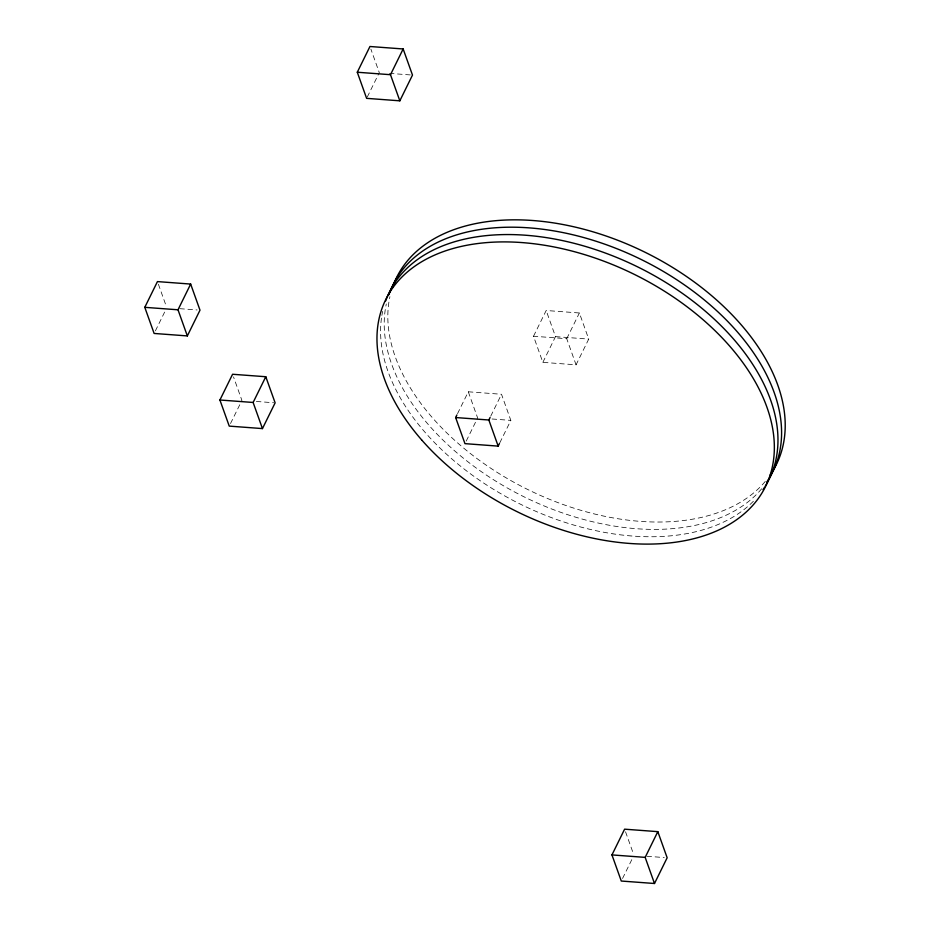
<?xml version="1.0" encoding="UTF-8"?>
<svg xmlns="http://www.w3.org/2000/svg" width="930" height="930" viewBox="0 0 930 930"><rect width="100%" height="100%" fill="white"/><g stroke="black" fill="none" stroke-linecap="round" stroke-linejoin="round"><path stroke-width="0.7" stroke-dasharray="4.65 3.49" d="M155.391 330.871L165.517 310.283M367.257 97.069L379.289 72.621L370.884 49.116M230.512 423.545L241.916 400.388L233.511 376.882M457.525 413.676L468.29 391.797L501.502 394.262L510.837 420.383L499.445 443.54M466.232 441.076L477.625 417.919L468.29 391.797M490.738 416.14L501.502 394.262M533.518 336.242L546.177 310.504L579.39 312.98L588.725 339.09L576.065 364.827L542.853 362.351L533.518 336.242L566.73 338.706L576.065 364.827M542.853 362.351L555.512 336.625L546.177 310.504M566.73 338.706L579.39 312.98M622.554 878.455L632.679 857.867M389.391 73.365L411.048 74.981M179.781 308.679L197.114 309.969M555.512 336.625L588.725 339.09M256.355 401.458L273.676 402.748M492.063 418.988L510.837 420.383M646.943 856.263L664.264 857.553M625.541 831.792L633.481 853.996M158.391 284.208L166.319 306.412M753.381 501.247A211.656 132.339 26.2 0 1 519.824 503.886A211.656 132.339 26.2 0 1 381.672 316.781M381.893 315.41A211.656 132.339 26.2 0 1 382.683 311.352M761.658 488.785A211.656 132.339 26.2 0 1 524.404 497.004A211.656 132.339 26.2 0 1 386.31 303.994M765.274 481.426A211.656 132.339 26.2 0 1 528.031 489.645A211.656 132.339 26.2 0 1 389.926 296.635"/><path stroke-width="1.4" d="M144.789 307.33L157.449 281.592L190.662 284.069L199.996 310.178L187.337 335.916L154.124 333.452L144.789 307.33L178.002 309.795L187.337 335.916M178.002 309.795L190.662 284.069M357.283 72.238L369.954 46.5L403.155 48.965L412.49 75.086L399.83 100.824L366.618 98.347L357.283 72.238L390.495 74.702L399.83 100.824M219.91 400.005L232.581 374.267L265.794 376.731L275.129 402.853L262.458 428.591L229.245 426.114L219.91 400.005L253.123 402.469L262.458 428.591M390.495 74.702L403.155 48.965M253.123 402.469L265.794 376.731M499.445 443.54L498.178 446.121L464.965 443.645L455.63 417.535L456.897 414.954M498.178 446.121L488.843 420L490.11 417.43M611.952 854.914L624.611 829.176L657.824 831.653L667.159 857.762L654.499 883.5L621.287 881.036L611.952 854.914L645.164 857.379L654.499 883.5M645.164 857.379L657.824 831.653M455.63 417.535L488.843 420M764.507 487.367A211.656 132.339 26.2 0 1 763.007 489.622M385.694 300.878A211.656 132.339 26.2 0 1 636.794 266.468A211.656 132.339 26.2 0 1 765.239 486.227M388.868 294.798A211.656 132.339 26.2 0 1 642.351 260.063A211.656 132.339 26.2 0 1 766.622 482.275M392.483 287.44A211.656 132.339 26.2 0 1 645.966 252.704A211.656 132.339 26.2 0 1 770.249 474.916M422.057 440.378A211.656 132.339 26.2 0 0 761.612 493.574A211.656 132.339 26.2 0 0 543.294 245.055A211.656 132.339 26.2 0 0 422.057 440.378"/></g></svg>
